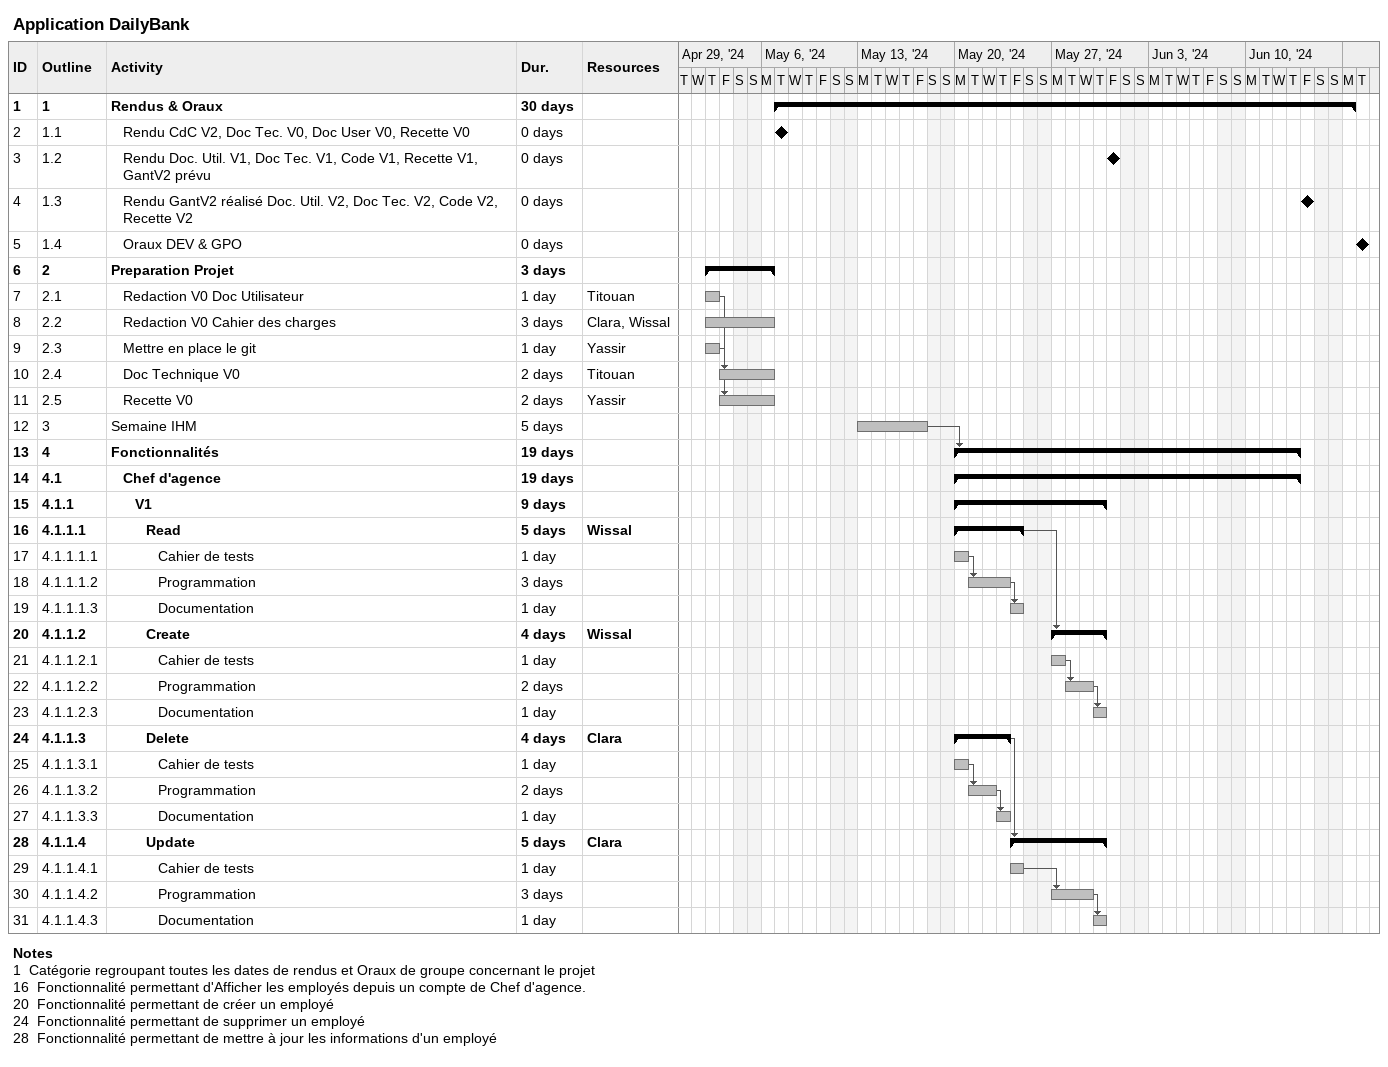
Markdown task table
Application DailyBank

| ID | WBS | Task | Duration | Start | Finish | Predecessors | Resources |
|---|---|---|---|---|---|---|---|
| 1 | 1 | **Rendus & Oraux** | 30d | 2024-05-07 | 2024-06-17 |  |  |
| 2 | 1.1 | Rendu CdC V2, Doc Tec. V0, Doc User V0, Recette V0 | 0d | 2024-05-07 | 2024-05-07 |  |  |
| 3 | 1.2 | Rendu Doc. Util. V1, Doc Tec. V1, Code V1, Recette V1, GantV2 prévu | 0d | 2024-05-31 | 2024-05-31 |  |  |
| 4 | 1.3 | Rendu GantV2 réalisé Doc. Util. V2, Doc Tec. V2, Code V2, Recette V2 | 0d | 2024-06-14 | 2024-06-14 |  |  |
| 5 | 1.4 | Oraux DEV & GPO | 0d | 2024-06-18 | 2024-06-18 |  |  |
| 6 | 2 | **Preparation Projet** | 3d | 2024-05-02 | 2024-05-06 |  |  |
| 7 | 2.1 | Redaction V0 Doc Utilisateur | 1d | 2024-05-02 | 2024-05-02 |  | Titouan |
| 8 | 2.2 | Redaction V0 Cahier des charges | 3d | 2024-05-02 | 2024-05-06 |  | Clara, Wissal |
| 9 | 2.3 | Mettre en place le git | 1d | 2024-05-02 | 2024-05-02 |  | Yassir |
| 10 | 2.4 | Doc Technique V0 | 2d | 2024-05-03 | 2024-05-06 | 7 | Titouan |
| 11 | 2.5 | Recette V0 | 2d | 2024-05-03 | 2024-05-06 | 9 | Yassir |
| 12 | 3 | Semaine IHM | 5d | 2024-05-13 | 2024-05-17 |  |  |
| 13 | 4 | **Fonctionnalités** | 19d | 2024-05-20 | 2024-06-13 | 12 |  |
| 14 | 4.1 | **Chef d'agence** | 19d | 2024-05-20 | 2024-06-13 |  |  |
| 15 | 4.1.1 | **V1** | 9d | 2024-05-20 | 2024-05-30 |  |  |
| 16 | 4.1.1.1 | **Read** | 5d | 2024-05-20 | 2024-05-24 |  | Wissal |
| 17 | 4.1.1.1.1 | Cahier de tests | 1d | 2024-05-20 | 2024-05-20 |  |  |
| 18 | 4.1.1.1.2 | Programmation | 3d | 2024-05-21 | 2024-05-23 | 17 |  |
| 19 | 4.1.1.1.3 | Documentation | 1d | 2024-05-24 | 2024-05-24 | 18 |  |
| 20 | 4.1.1.2 | **Create** | 4d | 2024-05-27 | 2024-05-30 | 16 | Wissal |
| 21 | 4.1.1.2.1 | Cahier de tests | 1d | 2024-05-27 | 2024-05-27 |  |  |
| 22 | 4.1.1.2.2 | Programmation | 2d | 2024-05-28 | 2024-05-29 | 21 |  |
| 23 | 4.1.1.2.3 | Documentation | 1d | 2024-05-30 | 2024-05-30 | 22 |  |
| 24 | 4.1.1.3 | **Delete** | 4d | 2024-05-20 | 2024-05-23 |  | Clara |
| 25 | 4.1.1.3.1 | Cahier de tests | 1d | 2024-05-20 | 2024-05-20 |  |  |
| 26 | 4.1.1.3.2 | Programmation | 2d | 2024-05-21 | 2024-05-22 | 25 |  |
| 27 | 4.1.1.3.3 | Documentation | 1d | 2024-05-23 | 2024-05-23 | 26 |  |
| 28 | 4.1.1.4 | **Update** | 5d | 2024-05-24 | 2024-05-30 | 24 | Clara |
| 29 | 4.1.1.4.1 | Cahier de tests | 1d | 2024-05-24 | 2024-05-24 |  |  |
| 30 | 4.1.1.4.2 | Programmation | 3d | 2024-05-27 | 2024-05-29 | 29 |  |
| 31 | 4.1.1.4.3 | Documentation | 1d | 2024-05-30 | 2024-05-30 | 30 |  |

Notes
- 1: Catégorie regroupant toutes les dates de rendus et Oraux de groupe concernant le projet
- 16: Fonctionnalité permettant d'Afficher les employés depuis un compte de Chef d'agence.
- 20: Fonctionnalité permettant de créer un employé
- 24: Fonctionnalité permettant de supprimer un employé
- 28: Fonctionnalité permettant de mettre à jour les informations d'un employé
